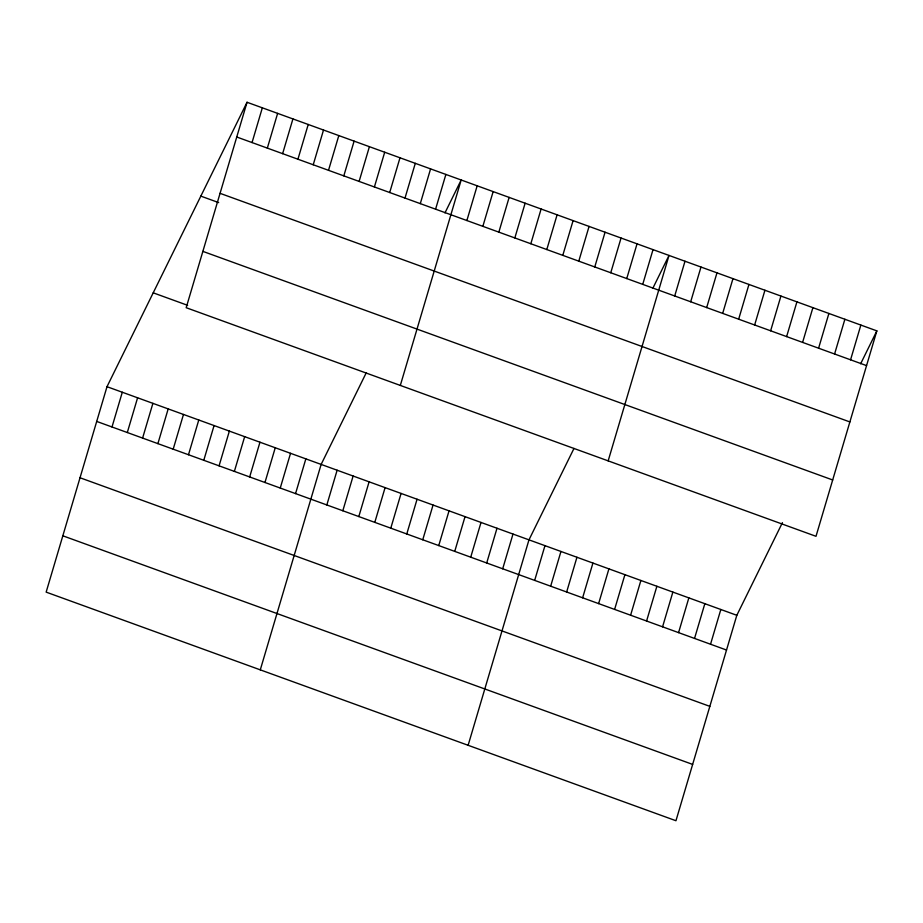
<?xml version="1.0" encoding="UTF-8"?>
<svg xmlns="http://www.w3.org/2000/svg" width="923" height="923" viewBox="0 0 923 923"><rect width="100%" height="100%" fill="white"/><g stroke="black" fill="none" stroke-linecap="round" stroke-linejoin="round"><path stroke-width="1.38" d="M247.041 102.268L186.181 307.705L816.001 536.309L876.85 330.872L247.041 102.268L106.999 386.691L46.15 592.128L675.959 820.732L736.819 615.295L782.427 522.649M112.006 426.98L122.297 392.24M127.305 432.529L137.596 397.79M142.603 438.079L152.895 403.351M157.891 443.64L168.182 408.901M252.048 142.557L262.34 107.818M173.189 449.189L183.481 414.45M267.335 148.107L277.627 113.367M188.488 454.739L198.78 420M282.634 153.656L292.926 118.917M203.787 460.289L214.067 425.549M297.933 159.206L308.224 124.478M219.074 465.838L229.366 431.11M313.232 164.767L323.512 130.028M234.373 471.399L244.664 436.66M328.519 170.317L338.81 135.577M249.672 476.949L259.963 442.209M343.817 175.866L354.109 141.127M264.959 482.498L275.25 447.759M359.116 181.416L369.408 146.676M280.257 488.048L290.549 453.308M374.403 186.965L384.695 152.237M295.556 493.597L305.848 458.869M389.702 192.526L399.994 157.787M260.286 669.856L321.135 464.419L366.154 372.996M405.001 198.076L415.292 163.336M326.834 504.962L337.126 470.222M420.3 203.625L430.579 168.886M342.825 510.765L353.117 476.026M435.587 209.175L445.878 174.435M358.816 516.557L369.096 481.829M400.317 385.433L461.177 179.997L444.967 212.901M374.796 522.36L385.087 487.632M466.876 220.528L477.168 185.8M390.787 528.164L401.078 493.436M482.856 226.331L493.147 191.603M406.778 533.967L417.069 499.239M498.847 232.135L509.138 197.395M422.757 539.77L433.049 505.043M514.838 237.938L525.129 203.198M438.748 545.574L449.04 510.846M530.829 243.741L541.109 209.002M454.739 551.377L465.03 516.649M546.808 249.545L557.1 214.805M470.73 557.18L481.01 522.441M562.799 255.348L573.091 220.609M486.709 562.984L497.001 528.244M578.79 261.151L589.07 226.412M502.7 568.787L512.992 534.048M594.77 266.955L605.061 232.215M468.123 745.299L528.971 539.851L573.991 448.428M610.761 272.758L621.052 238.019M534.671 580.394L544.962 545.655M626.752 278.561L637.043 243.822M550.662 586.197L560.953 551.458M642.731 284.365L653.023 249.625M566.653 592.001L576.944 557.261M608.165 460.865L669.013 255.429L652.803 288.345M582.632 597.804L592.924 563.065M674.713 295.971L685.004 261.232M598.623 603.607L608.915 568.868M690.692 301.775L700.984 267.035M614.614 609.411L624.906 574.671M706.683 307.578L716.975 272.839M630.605 615.214L640.885 580.475M722.674 313.382L732.966 278.642M646.585 621.017L656.876 586.278M738.665 319.185L748.945 284.446M662.576 626.821L672.867 592.081M754.645 324.988L764.936 290.249M678.567 632.624L688.846 597.885M770.636 330.792L780.927 296.052M694.546 638.428L704.837 603.688M786.627 336.595L796.918 301.856M710.537 644.231L720.828 609.492M802.606 342.398L812.898 307.659M818.597 348.202L828.889 313.462M834.588 354.005L844.88 319.266M850.568 359.808L860.859 325.069M860.651 363.777L876.85 330.872M236.75 137.008L866.559 365.612M220.066 193.334L849.875 421.938M200.833 196.126L218.67 202.599M202.875 251.379L832.684 479.972M153.218 292.833L187.634 305.328M106.999 386.691L736.819 615.295M96.719 421.43L726.528 650.034M80.024 477.756L709.833 706.36M62.833 535.802L692.642 764.406"/></g></svg>
